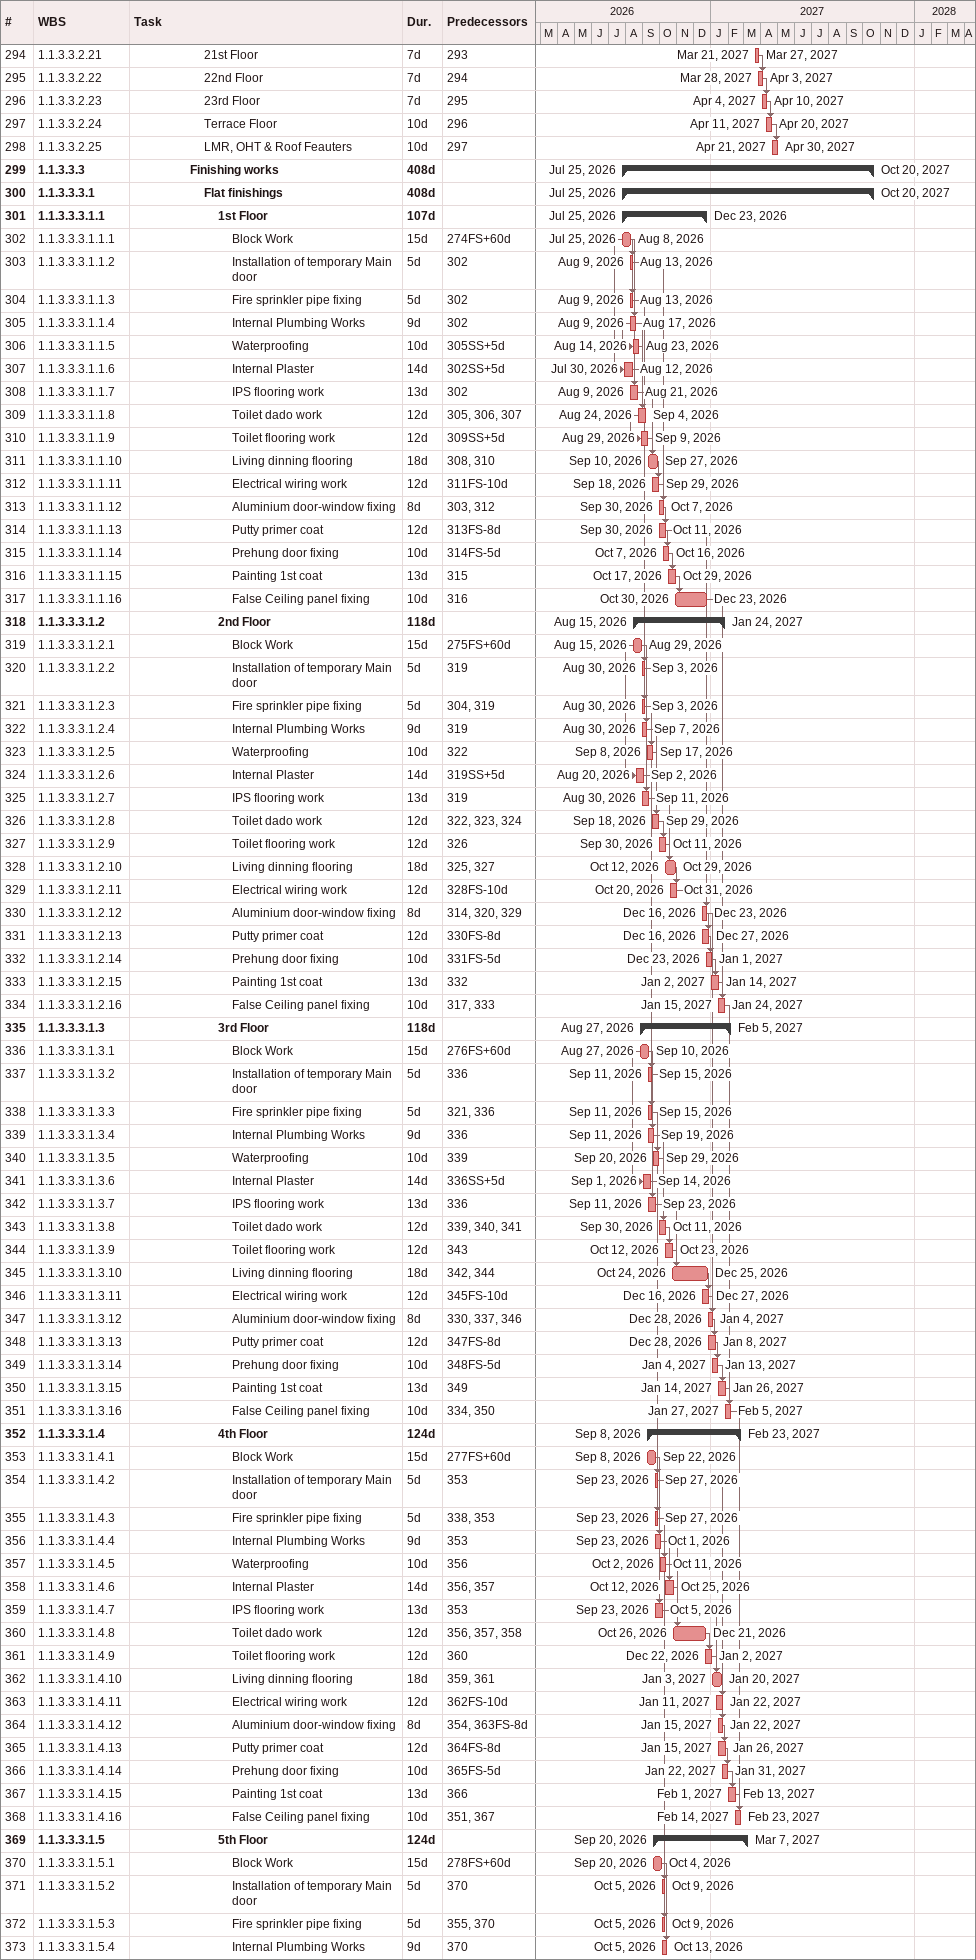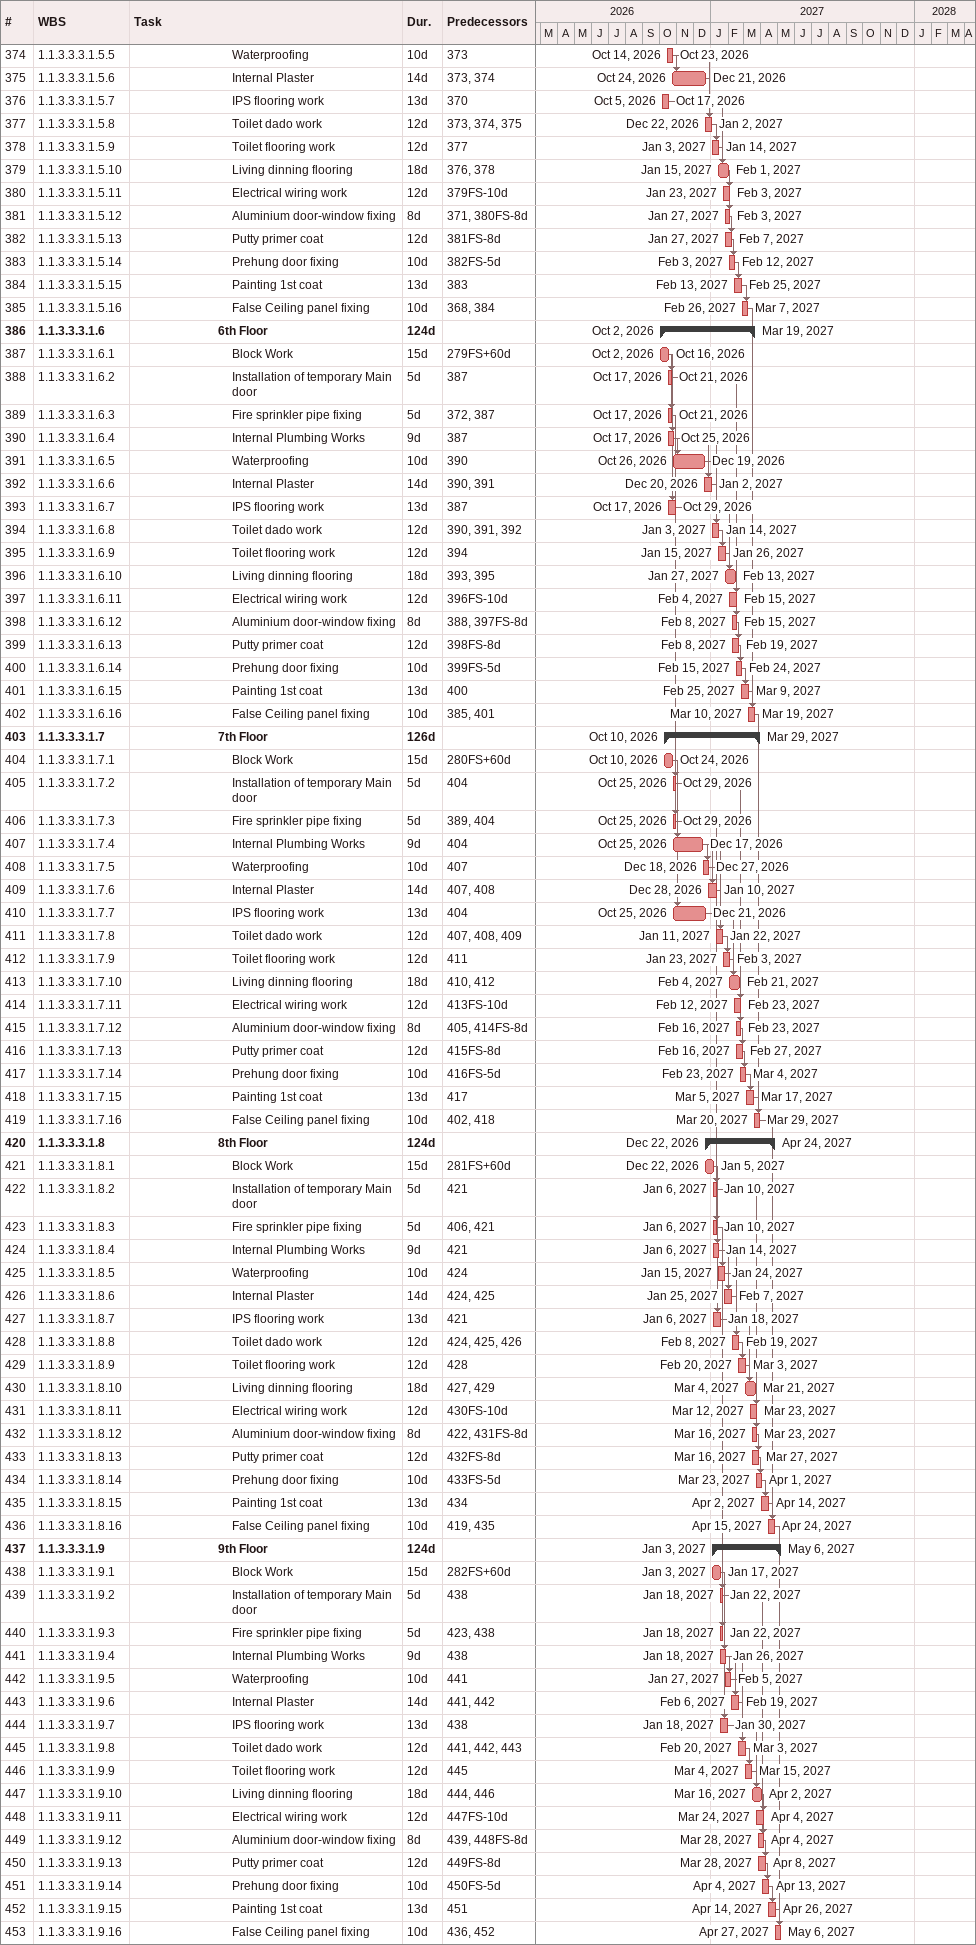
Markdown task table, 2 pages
| ID | WBS | Task | Duration | Start | Finish | Predecessors |
|---|---|---|---|---|---|---|
| 294 | 1.1.3.3.2.21 | 21st Floor | 7d | 2027-03-21 | 2027-03-27 | 293 |
| 295 | 1.1.3.3.2.22 | 22nd Floor | 7d | 2027-03-28 | 2027-04-03 | 294 |
| 296 | 1.1.3.3.2.23 | 23rd Floor | 7d | 2027-04-04 | 2027-04-10 | 295 |
| 297 | 1.1.3.3.2.24 | Terrace Floor | 10d | 2027-04-11 | 2027-04-20 | 296 |
| 298 | 1.1.3.3.2.25 | LMR, OHT & Roof Feauters | 10d | 2027-04-21 | 2027-04-30 | 297 |
| 299 | 1.1.3.3.3 | **Finishing works** | 408d | 2026-07-25 | 2027-10-20 |  |
| 300 | 1.1.3.3.3.1 | **Flat finishings** | 408d | 2026-07-25 | 2027-10-20 |  |
| 301 | 1.1.3.3.3.1.1 | **1st Floor** | 107d | 2026-07-25 | 2026-12-23 |  |
| 302 | 1.1.3.3.3.1.1.1 | Block Work | 15d | 2026-07-25 | 2026-08-08 | 274FS+60d |
| 303 | 1.1.3.3.3.1.1.2 | Installation of temporary Main door | 5d | 2026-08-09 | 2026-08-13 | 302 |
| 304 | 1.1.3.3.3.1.1.3 | Fire sprinkler pipe fixing | 5d | 2026-08-09 | 2026-08-13 | 302 |
| 305 | 1.1.3.3.3.1.1.4 | Internal Plumbing Works | 9d | 2026-08-09 | 2026-08-17 | 302 |
| 306 | 1.1.3.3.3.1.1.5 | Waterproofing | 10d | 2026-08-14 | 2026-08-23 | 305SS+5d |
| 307 | 1.1.3.3.3.1.1.6 | Internal Plaster | 14d | 2026-07-30 | 2026-08-12 | 302SS+5d |
| 308 | 1.1.3.3.3.1.1.7 | IPS flooring work | 13d | 2026-08-09 | 2026-08-21 | 302 |
| 309 | 1.1.3.3.3.1.1.8 | Toilet dado work | 12d | 2026-08-24 | 2026-09-04 | 305, 306, 307 |
| 310 | 1.1.3.3.3.1.1.9 | Toilet flooring work | 12d | 2026-08-29 | 2026-09-09 | 309SS+5d |
| 311 | 1.1.3.3.3.1.1.10 | Living dinning flooring | 18d | 2026-09-10 | 2026-09-27 | 308, 310 |
| 312 | 1.1.3.3.3.1.1.11 | Electrical wiring work | 12d | 2026-09-18 | 2026-09-29 | 311FS-10d |
| 313 | 1.1.3.3.3.1.1.12 | Aluminium door-window fixing | 8d | 2026-09-30 | 2026-10-07 | 303, 312 |
| 314 | 1.1.3.3.3.1.1.13 | Putty primer coat | 12d | 2026-09-30 | 2026-10-11 | 313FS-8d |
| 315 | 1.1.3.3.3.1.1.14 | Prehung door fixing | 10d | 2026-10-07 | 2026-10-16 | 314FS-5d |
| 316 | 1.1.3.3.3.1.1.15 | Painting 1st coat | 13d | 2026-10-17 | 2026-10-29 | 315 |
| 317 | 1.1.3.3.3.1.1.16 | False Ceiling panel fixing | 10d | 2026-10-30 | 2026-12-23 | 316 |
| 318 | 1.1.3.3.3.1.2 | **2nd Floor** | 118d | 2026-08-15 | 2027-01-24 |  |
| 319 | 1.1.3.3.3.1.2.1 | Block Work | 15d | 2026-08-15 | 2026-08-29 | 275FS+60d |
| 320 | 1.1.3.3.3.1.2.2 | Installation of temporary Main door | 5d | 2026-08-30 | 2026-09-03 | 319 |
| 321 | 1.1.3.3.3.1.2.3 | Fire sprinkler pipe fixing | 5d | 2026-08-30 | 2026-09-03 | 304, 319 |
| 322 | 1.1.3.3.3.1.2.4 | Internal Plumbing Works | 9d | 2026-08-30 | 2026-09-07 | 319 |
| 323 | 1.1.3.3.3.1.2.5 | Waterproofing | 10d | 2026-09-08 | 2026-09-17 | 322 |
| 324 | 1.1.3.3.3.1.2.6 | Internal Plaster | 14d | 2026-08-20 | 2026-09-02 | 319SS+5d |
| 325 | 1.1.3.3.3.1.2.7 | IPS flooring work | 13d | 2026-08-30 | 2026-09-11 | 319 |
| 326 | 1.1.3.3.3.1.2.8 | Toilet dado work | 12d | 2026-09-18 | 2026-09-29 | 322, 323, 324 |
| 327 | 1.1.3.3.3.1.2.9 | Toilet flooring work | 12d | 2026-09-30 | 2026-10-11 | 326 |
| 328 | 1.1.3.3.3.1.2.10 | Living dinning flooring | 18d | 2026-10-12 | 2026-10-29 | 325, 327 |
| 329 | 1.1.3.3.3.1.2.11 | Electrical wiring work | 12d | 2026-10-20 | 2026-10-31 | 328FS-10d |
| 330 | 1.1.3.3.3.1.2.12 | Aluminium door-window fixing | 8d | 2026-12-16 | 2026-12-23 | 314, 320, 329 |
| 331 | 1.1.3.3.3.1.2.13 | Putty primer coat | 12d | 2026-12-16 | 2026-12-27 | 330FS-8d |
| 332 | 1.1.3.3.3.1.2.14 | Prehung door fixing | 10d | 2026-12-23 | 2027-01-01 | 331FS-5d |
| 333 | 1.1.3.3.3.1.2.15 | Painting 1st coat | 13d | 2027-01-02 | 2027-01-14 | 332 |
| 334 | 1.1.3.3.3.1.2.16 | False Ceiling panel fixing | 10d | 2027-01-15 | 2027-01-24 | 317, 333 |
| 335 | 1.1.3.3.3.1.3 | **3rd Floor** | 118d | 2026-08-27 | 2027-02-05 |  |
| 336 | 1.1.3.3.3.1.3.1 | Block Work | 15d | 2026-08-27 | 2026-09-10 | 276FS+60d |
| 337 | 1.1.3.3.3.1.3.2 | Installation of temporary Main door | 5d | 2026-09-11 | 2026-09-15 | 336 |
| 338 | 1.1.3.3.3.1.3.3 | Fire sprinkler pipe fixing | 5d | 2026-09-11 | 2026-09-15 | 321, 336 |
| 339 | 1.1.3.3.3.1.3.4 | Internal Plumbing Works | 9d | 2026-09-11 | 2026-09-19 | 336 |
| 340 | 1.1.3.3.3.1.3.5 | Waterproofing | 10d | 2026-09-20 | 2026-09-29 | 339 |
| 341 | 1.1.3.3.3.1.3.6 | Internal Plaster | 14d | 2026-09-01 | 2026-09-14 | 336SS+5d |
| 342 | 1.1.3.3.3.1.3.7 | IPS flooring work | 13d | 2026-09-11 | 2026-09-23 | 336 |
| 343 | 1.1.3.3.3.1.3.8 | Toilet dado work | 12d | 2026-09-30 | 2026-10-11 | 339, 340, 341 |
| 344 | 1.1.3.3.3.1.3.9 | Toilet flooring work | 12d | 2026-10-12 | 2026-10-23 | 343 |
| 345 | 1.1.3.3.3.1.3.10 | Living dinning flooring | 18d | 2026-10-24 | 2026-12-25 | 342, 344 |
| 346 | 1.1.3.3.3.1.3.11 | Electrical wiring work | 12d | 2026-12-16 | 2026-12-27 | 345FS-10d |
| 347 | 1.1.3.3.3.1.3.12 | Aluminium door-window fixing | 8d | 2026-12-28 | 2027-01-04 | 330, 337, 346 |
| 348 | 1.1.3.3.3.1.3.13 | Putty primer coat | 12d | 2026-12-28 | 2027-01-08 | 347FS-8d |
| 349 | 1.1.3.3.3.1.3.14 | Prehung door fixing | 10d | 2027-01-04 | 2027-01-13 | 348FS-5d |
| 350 | 1.1.3.3.3.1.3.15 | Painting 1st coat | 13d | 2027-01-14 | 2027-01-26 | 349 |
| 351 | 1.1.3.3.3.1.3.16 | False Ceiling panel fixing | 10d | 2027-01-27 | 2027-02-05 | 334, 350 |
| 352 | 1.1.3.3.3.1.4 | **4th Floor** | 124d | 2026-09-08 | 2027-02-23 |  |
| 353 | 1.1.3.3.3.1.4.1 | Block Work | 15d | 2026-09-08 | 2026-09-22 | 277FS+60d |
| 354 | 1.1.3.3.3.1.4.2 | Installation of temporary Main door | 5d | 2026-09-23 | 2026-09-27 | 353 |
| 355 | 1.1.3.3.3.1.4.3 | Fire sprinkler pipe fixing | 5d | 2026-09-23 | 2026-09-27 | 338, 353 |
| 356 | 1.1.3.3.3.1.4.4 | Internal Plumbing Works | 9d | 2026-09-23 | 2026-10-01 | 353 |
| 357 | 1.1.3.3.3.1.4.5 | Waterproofing | 10d | 2026-10-02 | 2026-10-11 | 356 |
| 358 | 1.1.3.3.3.1.4.6 | Internal Plaster | 14d | 2026-10-12 | 2026-10-25 | 356, 357 |
| 359 | 1.1.3.3.3.1.4.7 | IPS flooring work | 13d | 2026-09-23 | 2026-10-05 | 353 |
| 360 | 1.1.3.3.3.1.4.8 | Toilet dado work | 12d | 2026-10-26 | 2026-12-21 | 356, 357, 358 |
| 361 | 1.1.3.3.3.1.4.9 | Toilet flooring work | 12d | 2026-12-22 | 2027-01-02 | 360 |
| 362 | 1.1.3.3.3.1.4.10 | Living dinning flooring | 18d | 2027-01-03 | 2027-01-20 | 359, 361 |
| 363 | 1.1.3.3.3.1.4.11 | Electrical wiring work | 12d | 2027-01-11 | 2027-01-22 | 362FS-10d |
| 364 | 1.1.3.3.3.1.4.12 | Aluminium door-window fixing | 8d | 2027-01-15 | 2027-01-22 | 354, 363FS-8d |
| 365 | 1.1.3.3.3.1.4.13 | Putty primer coat | 12d | 2027-01-15 | 2027-01-26 | 364FS-8d |
| 366 | 1.1.3.3.3.1.4.14 | Prehung door fixing | 10d | 2027-01-22 | 2027-01-31 | 365FS-5d |
| 367 | 1.1.3.3.3.1.4.15 | Painting 1st coat | 13d | 2027-02-01 | 2027-02-13 | 366 |
| 368 | 1.1.3.3.3.1.4.16 | False Ceiling panel fixing | 10d | 2027-02-14 | 2027-02-23 | 351, 367 |
| 369 | 1.1.3.3.3.1.5 | **5th Floor** | 124d | 2026-09-20 | 2027-03-07 |  |
| 370 | 1.1.3.3.3.1.5.1 | Block Work | 15d | 2026-09-20 | 2026-10-04 | 278FS+60d |
| 371 | 1.1.3.3.3.1.5.2 | Installation of temporary Main door | 5d | 2026-10-05 | 2026-10-09 | 370 |
| 372 | 1.1.3.3.3.1.5.3 | Fire sprinkler pipe fixing | 5d | 2026-10-05 | 2026-10-09 | 355, 370 |
| 373 | 1.1.3.3.3.1.5.4 | Internal Plumbing Works | 9d | 2026-10-05 | 2026-10-13 | 370 |
| 374 | 1.1.3.3.3.1.5.5 | Waterproofing | 10d | 2026-10-14 | 2026-10-23 | 373 |
| 375 | 1.1.3.3.3.1.5.6 | Internal Plaster | 14d | 2026-10-24 | 2026-12-21 | 373, 374 |
| 376 | 1.1.3.3.3.1.5.7 | IPS flooring work | 13d | 2026-10-05 | 2026-10-17 | 370 |
| 377 | 1.1.3.3.3.1.5.8 | Toilet dado work | 12d | 2026-12-22 | 2027-01-02 | 373, 374, 375 |
| 378 | 1.1.3.3.3.1.5.9 | Toilet flooring work | 12d | 2027-01-03 | 2027-01-14 | 377 |
| 379 | 1.1.3.3.3.1.5.10 | Living dinning flooring | 18d | 2027-01-15 | 2027-02-01 | 376, 378 |
| 380 | 1.1.3.3.3.1.5.11 | Electrical wiring work | 12d | 2027-01-23 | 2027-02-03 | 379FS-10d |
| 381 | 1.1.3.3.3.1.5.12 | Aluminium door-window fixing | 8d | 2027-01-27 | 2027-02-03 | 371, 380FS-8d |
| 382 | 1.1.3.3.3.1.5.13 | Putty primer coat | 12d | 2027-01-27 | 2027-02-07 | 381FS-8d |
| 383 | 1.1.3.3.3.1.5.14 | Prehung door fixing | 10d | 2027-02-03 | 2027-02-12 | 382FS-5d |
| 384 | 1.1.3.3.3.1.5.15 | Painting 1st coat | 13d | 2027-02-13 | 2027-02-25 | 383 |
| 385 | 1.1.3.3.3.1.5.16 | False Ceiling panel fixing | 10d | 2027-02-26 | 2027-03-07 | 368, 384 |
| 386 | 1.1.3.3.3.1.6 | **6th Floor** | 124d | 2026-10-02 | 2027-03-19 |  |
| 387 | 1.1.3.3.3.1.6.1 | Block Work | 15d | 2026-10-02 | 2026-10-16 | 279FS+60d |
| 388 | 1.1.3.3.3.1.6.2 | Installation of temporary Main door | 5d | 2026-10-17 | 2026-10-21 | 387 |
| 389 | 1.1.3.3.3.1.6.3 | Fire sprinkler pipe fixing | 5d | 2026-10-17 | 2026-10-21 | 372, 387 |
| 390 | 1.1.3.3.3.1.6.4 | Internal Plumbing Works | 9d | 2026-10-17 | 2026-10-25 | 387 |
| 391 | 1.1.3.3.3.1.6.5 | Waterproofing | 10d | 2026-10-26 | 2026-12-19 | 390 |
| 392 | 1.1.3.3.3.1.6.6 | Internal Plaster | 14d | 2026-12-20 | 2027-01-02 | 390, 391 |
| 393 | 1.1.3.3.3.1.6.7 | IPS flooring work | 13d | 2026-10-17 | 2026-10-29 | 387 |
| 394 | 1.1.3.3.3.1.6.8 | Toilet dado work | 12d | 2027-01-03 | 2027-01-14 | 390, 391, 392 |
| 395 | 1.1.3.3.3.1.6.9 | Toilet flooring work | 12d | 2027-01-15 | 2027-01-26 | 394 |
| 396 | 1.1.3.3.3.1.6.10 | Living dinning flooring | 18d | 2027-01-27 | 2027-02-13 | 393, 395 |
| 397 | 1.1.3.3.3.1.6.11 | Electrical wiring work | 12d | 2027-02-04 | 2027-02-15 | 396FS-10d |
| 398 | 1.1.3.3.3.1.6.12 | Aluminium door-window fixing | 8d | 2027-02-08 | 2027-02-15 | 388, 397FS-8d |
| 399 | 1.1.3.3.3.1.6.13 | Putty primer coat | 12d | 2027-02-08 | 2027-02-19 | 398FS-8d |
| 400 | 1.1.3.3.3.1.6.14 | Prehung door fixing | 10d | 2027-02-15 | 2027-02-24 | 399FS-5d |
| 401 | 1.1.3.3.3.1.6.15 | Painting 1st coat | 13d | 2027-02-25 | 2027-03-09 | 400 |
| 402 | 1.1.3.3.3.1.6.16 | False Ceiling panel fixing | 10d | 2027-03-10 | 2027-03-19 | 385, 401 |
| 403 | 1.1.3.3.3.1.7 | **7th Floor** | 126d | 2026-10-10 | 2027-03-29 |  |
| 404 | 1.1.3.3.3.1.7.1 | Block Work | 15d | 2026-10-10 | 2026-10-24 | 280FS+60d |
| 405 | 1.1.3.3.3.1.7.2 | Installation of temporary Main door | 5d | 2026-10-25 | 2026-10-29 | 404 |
| 406 | 1.1.3.3.3.1.7.3 | Fire sprinkler pipe fixing | 5d | 2026-10-25 | 2026-10-29 | 389, 404 |
| 407 | 1.1.3.3.3.1.7.4 | Internal Plumbing Works | 9d | 2026-10-25 | 2026-12-17 | 404 |
| 408 | 1.1.3.3.3.1.7.5 | Waterproofing | 10d | 2026-12-18 | 2026-12-27 | 407 |
| 409 | 1.1.3.3.3.1.7.6 | Internal Plaster | 14d | 2026-12-28 | 2027-01-10 | 407, 408 |
| 410 | 1.1.3.3.3.1.7.7 | IPS flooring work | 13d | 2026-10-25 | 2026-12-21 | 404 |
| 411 | 1.1.3.3.3.1.7.8 | Toilet dado work | 12d | 2027-01-11 | 2027-01-22 | 407, 408, 409 |
| 412 | 1.1.3.3.3.1.7.9 | Toilet flooring work | 12d | 2027-01-23 | 2027-02-03 | 411 |
| 413 | 1.1.3.3.3.1.7.10 | Living dinning flooring | 18d | 2027-02-04 | 2027-02-21 | 410, 412 |
| 414 | 1.1.3.3.3.1.7.11 | Electrical wiring work | 12d | 2027-02-12 | 2027-02-23 | 413FS-10d |
| 415 | 1.1.3.3.3.1.7.12 | Aluminium door-window fixing | 8d | 2027-02-16 | 2027-02-23 | 405, 414FS-8d |
| 416 | 1.1.3.3.3.1.7.13 | Putty primer coat | 12d | 2027-02-16 | 2027-02-27 | 415FS-8d |
| 417 | 1.1.3.3.3.1.7.14 | Prehung door fixing | 10d | 2027-02-23 | 2027-03-04 | 416FS-5d |
| 418 | 1.1.3.3.3.1.7.15 | Painting 1st coat | 13d | 2027-03-05 | 2027-03-17 | 417 |
| 419 | 1.1.3.3.3.1.7.16 | False Ceiling panel fixing | 10d | 2027-03-20 | 2027-03-29 | 402, 418 |
| 420 | 1.1.3.3.3.1.8 | **8th Floor** | 124d | 2026-12-22 | 2027-04-24 |  |
| 421 | 1.1.3.3.3.1.8.1 | Block Work | 15d | 2026-12-22 | 2027-01-05 | 281FS+60d |
| 422 | 1.1.3.3.3.1.8.2 | Installation of temporary Main door | 5d | 2027-01-06 | 2027-01-10 | 421 |
| 423 | 1.1.3.3.3.1.8.3 | Fire sprinkler pipe fixing | 5d | 2027-01-06 | 2027-01-10 | 406, 421 |
| 424 | 1.1.3.3.3.1.8.4 | Internal Plumbing Works | 9d | 2027-01-06 | 2027-01-14 | 421 |
| 425 | 1.1.3.3.3.1.8.5 | Waterproofing | 10d | 2027-01-15 | 2027-01-24 | 424 |
| 426 | 1.1.3.3.3.1.8.6 | Internal Plaster | 14d | 2027-01-25 | 2027-02-07 | 424, 425 |
| 427 | 1.1.3.3.3.1.8.7 | IPS flooring work | 13d | 2027-01-06 | 2027-01-18 | 421 |
| 428 | 1.1.3.3.3.1.8.8 | Toilet dado work | 12d | 2027-02-08 | 2027-02-19 | 424, 425, 426 |
| 429 | 1.1.3.3.3.1.8.9 | Toilet flooring work | 12d | 2027-02-20 | 2027-03-03 | 428 |
| 430 | 1.1.3.3.3.1.8.10 | Living dinning flooring | 18d | 2027-03-04 | 2027-03-21 | 427, 429 |
| 431 | 1.1.3.3.3.1.8.11 | Electrical wiring work | 12d | 2027-03-12 | 2027-03-23 | 430FS-10d |
| 432 | 1.1.3.3.3.1.8.12 | Aluminium door-window fixing | 8d | 2027-03-16 | 2027-03-23 | 422, 431FS-8d |
| 433 | 1.1.3.3.3.1.8.13 | Putty primer coat | 12d | 2027-03-16 | 2027-03-27 | 432FS-8d |
| 434 | 1.1.3.3.3.1.8.14 | Prehung door fixing | 10d | 2027-03-23 | 2027-04-01 | 433FS-5d |
| 435 | 1.1.3.3.3.1.8.15 | Painting 1st coat | 13d | 2027-04-02 | 2027-04-14 | 434 |
| 436 | 1.1.3.3.3.1.8.16 | False Ceiling panel fixing | 10d | 2027-04-15 | 2027-04-24 | 419, 435 |
| 437 | 1.1.3.3.3.1.9 | **9th Floor** | 124d | 2027-01-03 | 2027-05-06 |  |
| 438 | 1.1.3.3.3.1.9.1 | Block Work | 15d | 2027-01-03 | 2027-01-17 | 282FS+60d |
| 439 | 1.1.3.3.3.1.9.2 | Installation of temporary Main door | 5d | 2027-01-18 | 2027-01-22 | 438 |
| 440 | 1.1.3.3.3.1.9.3 | Fire sprinkler pipe fixing | 5d | 2027-01-18 | 2027-01-22 | 423, 438 |
| 441 | 1.1.3.3.3.1.9.4 | Internal Plumbing Works | 9d | 2027-01-18 | 2027-01-26 | 438 |
| 442 | 1.1.3.3.3.1.9.5 | Waterproofing | 10d | 2027-01-27 | 2027-02-05 | 441 |
| 443 | 1.1.3.3.3.1.9.6 | Internal Plaster | 14d | 2027-02-06 | 2027-02-19 | 441, 442 |
| 444 | 1.1.3.3.3.1.9.7 | IPS flooring work | 13d | 2027-01-18 | 2027-01-30 | 438 |
| 445 | 1.1.3.3.3.1.9.8 | Toilet dado work | 12d | 2027-02-20 | 2027-03-03 | 441, 442, 443 |
| 446 | 1.1.3.3.3.1.9.9 | Toilet flooring work | 12d | 2027-03-04 | 2027-03-15 | 445 |
| 447 | 1.1.3.3.3.1.9.10 | Living dinning flooring | 18d | 2027-03-16 | 2027-04-02 | 444, 446 |
| 448 | 1.1.3.3.3.1.9.11 | Electrical wiring work | 12d | 2027-03-24 | 2027-04-04 | 447FS-10d |
| 449 | 1.1.3.3.3.1.9.12 | Aluminium door-window fixing | 8d | 2027-03-28 | 2027-04-04 | 439, 448FS-8d |
| 450 | 1.1.3.3.3.1.9.13 | Putty primer coat | 12d | 2027-03-28 | 2027-04-08 | 449FS-8d |
| 451 | 1.1.3.3.3.1.9.14 | Prehung door fixing | 10d | 2027-04-04 | 2027-04-13 | 450FS-5d |
| 452 | 1.1.3.3.3.1.9.15 | Painting 1st coat | 13d | 2027-04-14 | 2027-04-26 | 451 |
| 453 | 1.1.3.3.3.1.9.16 | False Ceiling panel fixing | 10d | 2027-04-27 | 2027-05-06 | 436, 452 |
